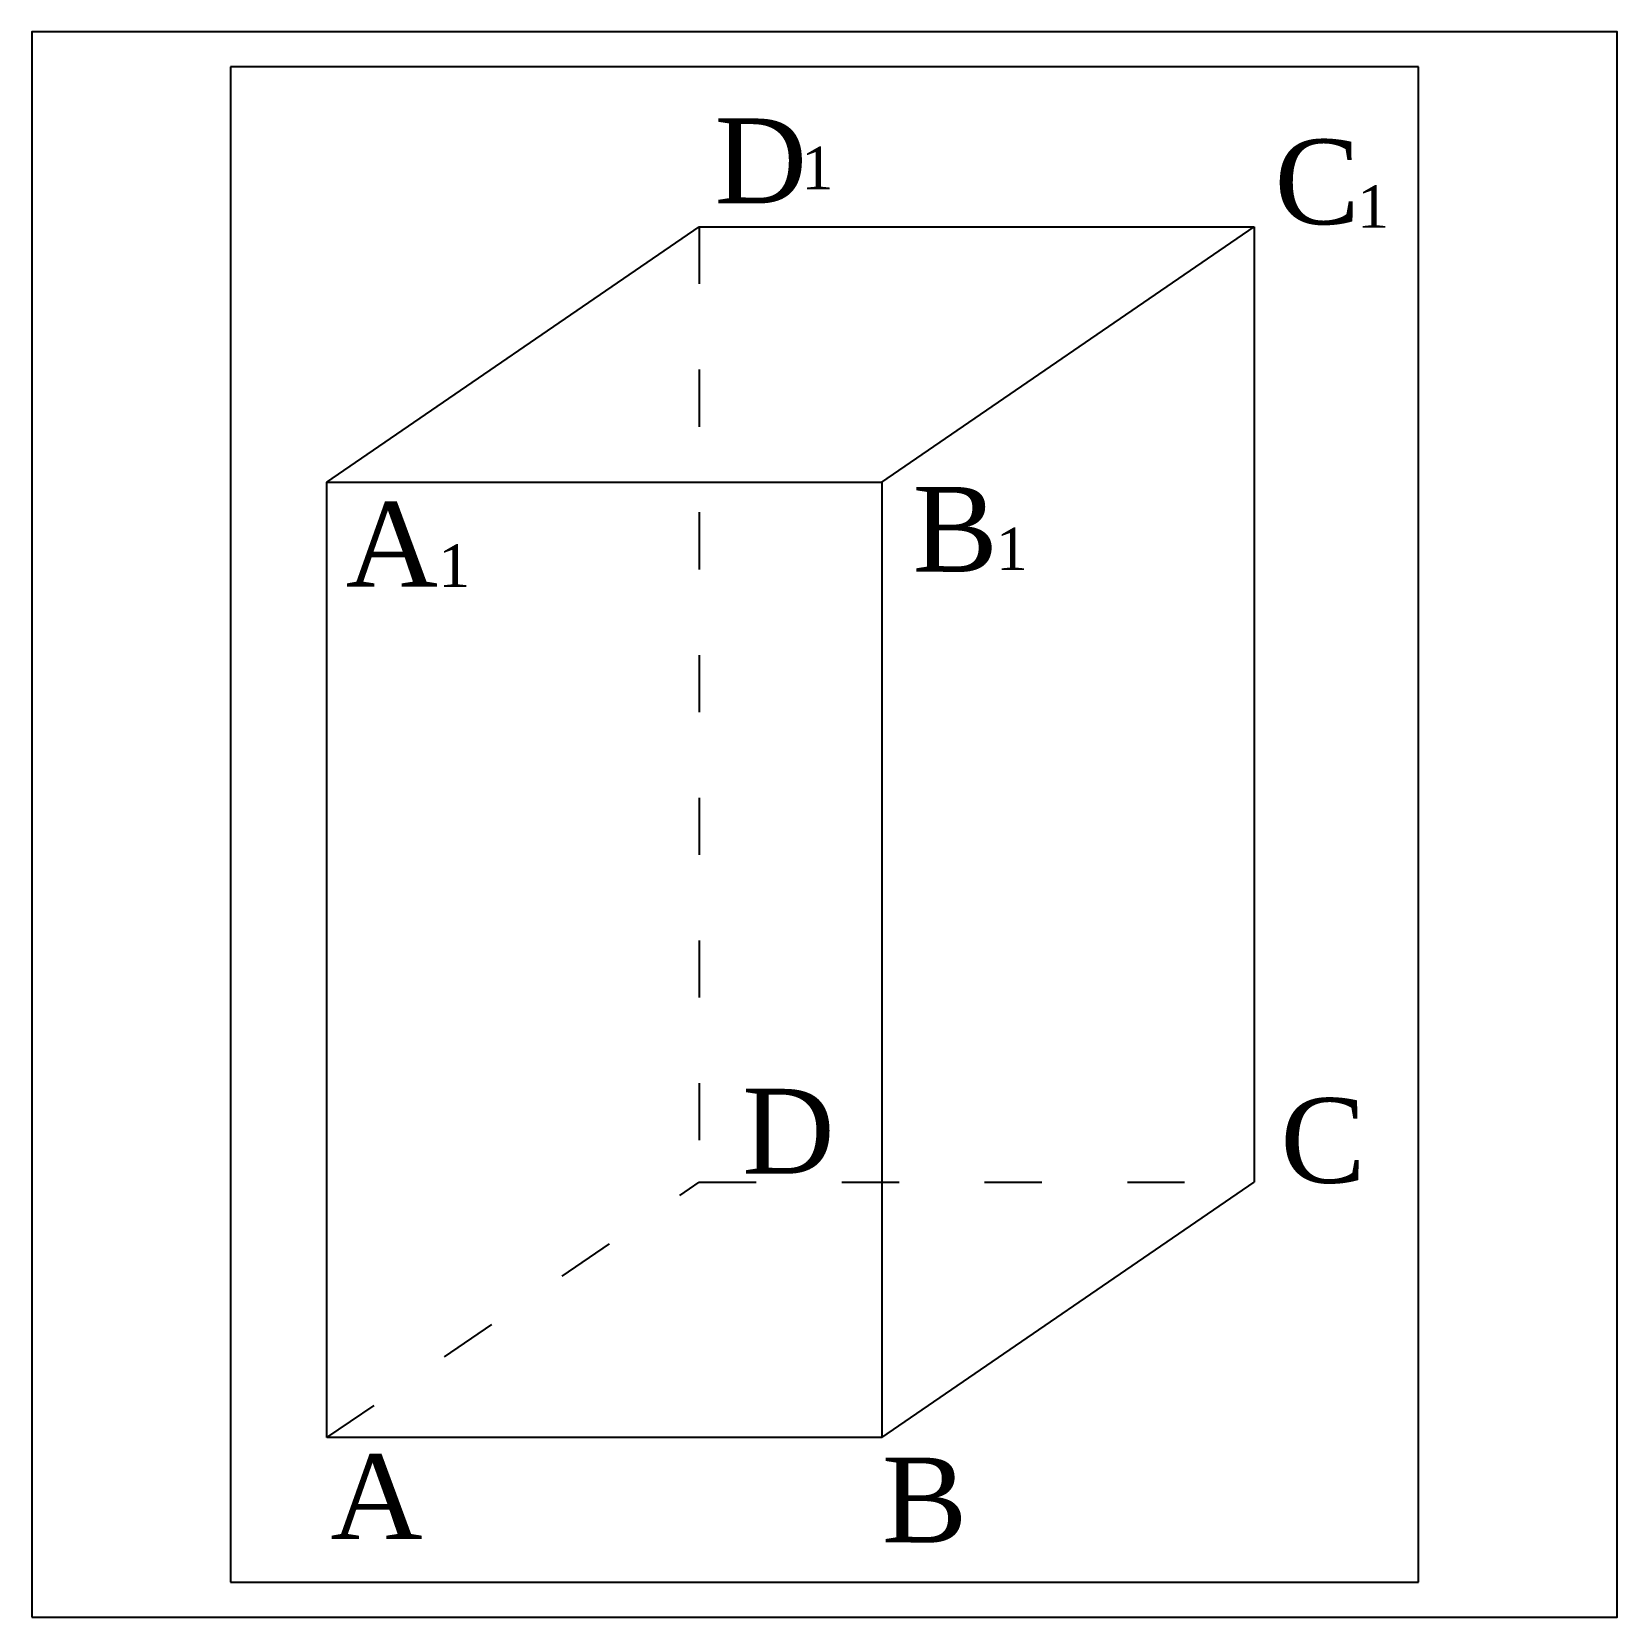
# Model space of a CAD drawing. Header units: millimetres. Extents: x 0 to 1000, y 0 to 1000.
import ezdxf

# ---------------------------------------------------------------- set-up
doc = ezdxf.new("R2010")
doc.units = ezdxf.units.MM
doc.linetypes.add('ACAD_ISO03W100', pattern=[30, 12, -18])
doc.layers.get('0').update_dxf_attribs({"color": 2})
doc.layers.add('1', color=1, linetype='Continuous')
doc.layers.add('3', color=7, linetype='Continuous')

msp = doc.modelspace()

# ---------------------------------------------------------------- linework, layer by layer
at = {"color": 2}
msp.add_lwpolyline([(0, 0), (1000, 0), (1000, 1000), (0, 1000)], close=True, dxfattribs=at)
at = {"layer": '1', "color": 1}
for p, q in [((874.7, 977.9), (125.3, 977.9)), ((125.3, 977.9), (125.3, 22.1)), ((874.7, 22.1), (874.7, 977.9)), ((125.3, 22.1), (874.7, 22.1))]:
    msp.add_line(p, q, dxfattribs=at)
at = {"layer": '3'}
for p, q in [((186.2, 715.8), (421, 876.9)), ((421, 876.9), (770.9, 876.9)), ((536.2, 715.8), (770.9, 876.9)), ((770.9, 876.9), (770.9, 274.4)), ((186.2, 715.8), (536.2, 715.8)), ((186.2, 113.3), (186.2, 715.8)), ((536.2, 715.8), (536.2, 113.3)), ((536.2, 113.3), (770.9, 274.4)), ((536.2, 113.3), (186.2, 113.3))]:
    msp.add_line(p, q, dxfattribs=at)
at = {"layer": '3', "linetype": 'ACAD_ISO03W100', "ltscale": 3}
for p, q in [((421, 876.9), (421, 274.4)), ((186.2, 113.3), (421, 274.4)), ((421, 274.4), (770.9, 274.4))]:
    msp.add_line(p, q, dxfattribs=at)

# ---------------------------------------------------------------- texts
at = {"layer": '3', "attachment_point": 1}
for s, insert, char_height, width in [('{\\f@Batang|b0|i0|c0|p18;D}', (430.7, 945.3), 53.45, 241.818), ('{\\f@Batang|b0|i0|c0|p18;C}', (783.8, 932.1), 53.45, 241.818), ('{\\f@Batang|b0|i0|c0|p18;1}', (485.4, 927.4), 26.725, 120.909), ('{\\f@Batang|b0|i0|c0|p18;1}', (835.9, 903.1), 26.725, 120.909), ('{\\f@Batang|b0|i0|c0|p18;B}', (555.5, 712.9), 53.45, 241.818), ('{\\f@Batang|b0|i0|c0|p18;A}', (198, 703.4), 53.45, 241.818), ('{\\f@Batang|b0|i0|c0|p18;1}', (608.1, 687.2), 26.725, 120.909), ('{\\f@Batang|b0|i0|c0|p18;1}', (256.4, 676.6), 26.725, 120.909), ('{\\f@Batang|b0|i0|c0|p18;D}', (448.1, 333.3), 53.45, 241.818), ('{\\f@Batang|b0|i0|c0|p18;C}', (787.5, 327.5), 53.45, 241.818), ('{\\f@Batang|b0|i0|c0|p18;A}', (188.3, 102.8), 53.45, 241.818), ('{\\f@Batang|b0|i0|c0|p18;B}', (536.2, 100.7), 53.45, 241.818)]:
    msp.add_mtext(s, dxfattribs=dict(at, insert=insert, char_height=char_height, width=width))

doc.saveas('drawing.dxf')
